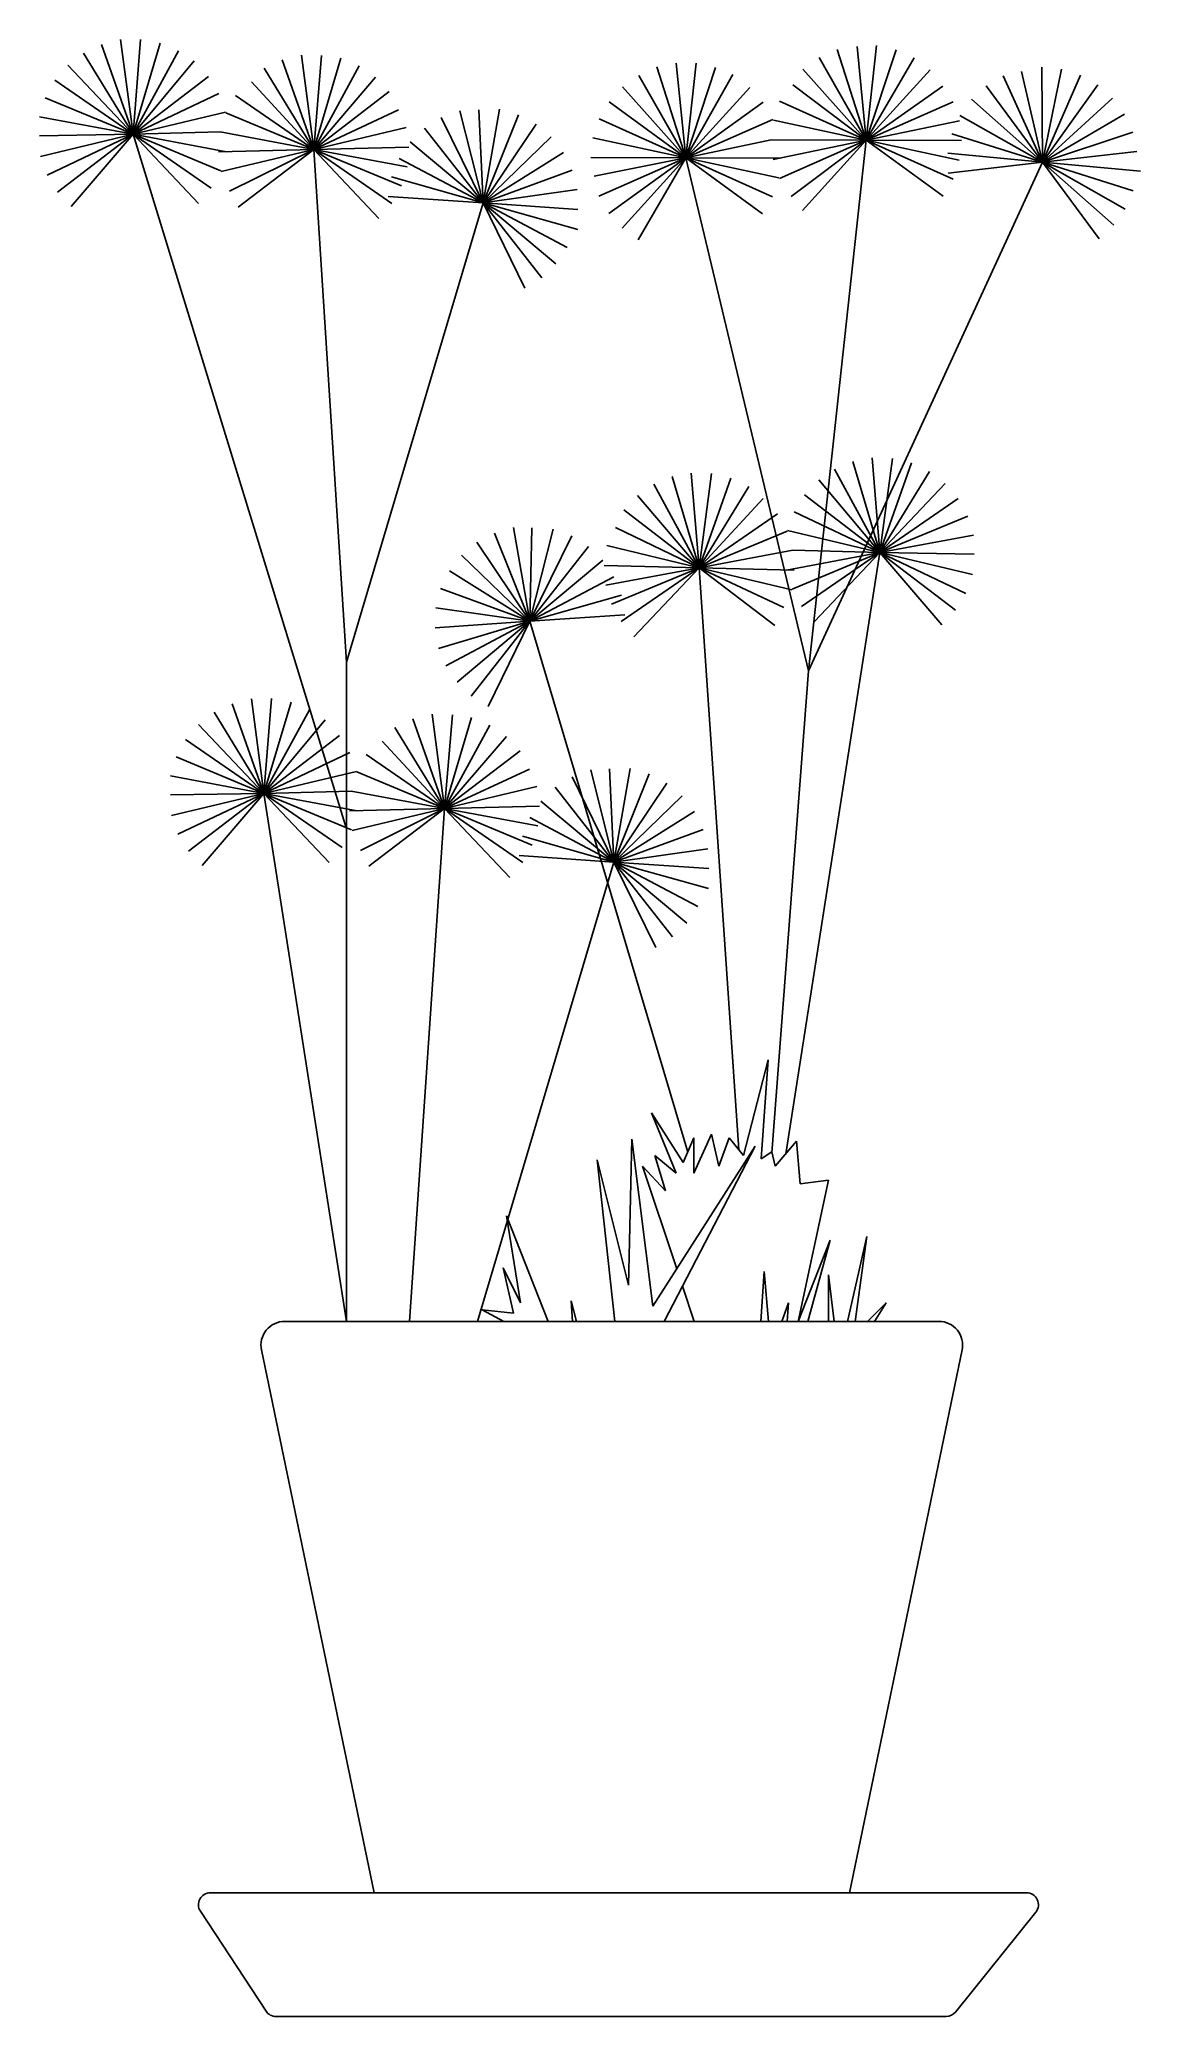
# Model space of a CAD drawing. Header units: millimetres. Extents: x -240 to 223, y 0 to 832.
import ezdxf

# ---------------------------------------------------------------- set-up
doc = ezdxf.new("R2010")
doc.units = ezdxf.units.MM
doc.layers.add('ceco.net 294', color=7, linetype='Continuous')

msp = doc.modelspace()

# ---------------------------------------------------------------- linework, layer by layer
at = {"layer": 'ceco.net 294', "color": 93}
for p, q in [((-201.11, 792.3), (-197.91, 832.19)), ((-201.11, 792.3), (-221.97, 826.45)), ((-201.11, 792.3), (-214.41, 830.04)), ((-201.11, 792.3), (-206.33, 832.14)), ((-201.11, 792.3), (-189.69, 830.65)), ((-201.11, 792.3), (-181.96, 827.44)), ((-125.07, 785.94), (-130.23, 825.62)), ((-125.07, 785.94), (-121.77, 825.45)), ((-125.07, 785.94), (-113.64, 824.29)), ((107.59, 789.84), (87.71, 824.57)), ((107.59, 789.84), (95.36, 827.94)), ((107.59, 789.84), (103.71, 829.29)), ((107.59, 789.84), (111.92, 829.62)), ((107.59, 789.84), (120.09, 827.85)), ((107.59, 789.84), (127.72, 824.42)), ((-201.11, 792.3), (-228.62, 821.37)), ((-201.11, 792.3), (-175.34, 823.29)), ((-201.11, 792.3), (-169.33, 816.61)), ((-125.07, 785.94), (-145.92, 820.09)), ((-125.07, 785.94), (-138.36, 823.68)), ((-125.07, 785.94), (-105.91, 821.08)), ((-125.07, 785.94), (-99.03, 816.33)), ((31.64, 782.39), (11.76, 817.12)), ((31.64, 782.39), (19.33, 820.64)), ((31.64, 782.39), (27.6, 822.21)), ((31.64, 782.39), (35.97, 822.18)), ((31.64, 782.39), (44.15, 820.41)), ((31.64, 782.39), (51.41, 817.52)), ((107.59, 789.84), (80.92, 819.68)), ((107.59, 789.84), (134.47, 819.48)), ((181.77, 780.51), (165.19, 816.94)), ((181.77, 780.51), (172.94, 818.79)), ((181.77, 780.51), (181.44, 820.53)), ((181.77, 780.51), (189.77, 819.73)), ((181.77, 780.51), (197.75, 817.21)), ((-201.11, 792.3), (-238.06, 807.67)), ((-201.11, 792.3), (-234.06, 815.02)), ((-201.11, 792.3), (-164.97, 809.47)), ((-125.07, 785.94), (-158.01, 808.66)), ((-125.07, 785.94), (-151.25, 814.34)), ((-125.07, 785.94), (-93.28, 810.25)), ((31.64, 782.39), (4.97, 812.23)), ((31.64, 782.39), (58.53, 812.03)), ((107.59, 789.84), (76.71, 813.06)), ((107.59, 789.84), (139.74, 812.62)), ((181.77, 780.51), (157.98, 812.69)), ((181.77, 780.51), (205.03, 813.08)), ((181.77, 780.51), (211.29, 807.54)), ((-201.11, 792.3), (-240.45, 799.65)), ((-201.11, 792.3), (-162.18, 801.58)), ((-125.07, 785.94), (-162.02, 801.31)), ((-125.07, 785.94), (-89.34, 802.56)), ((-53.77, 763.4), (-71.38, 799.34)), ((-53.77, 763.4), (-63.52, 802.21)), ((-53.77, 763.4), (-55.57, 802.64)), ((-53.77, 763.4), (-46.89, 802.82)), ((-53.77, 763.4), (-38.85, 800.53)), ((31.64, 782.39), (-0.65, 806.03)), ((31.64, 782.39), (64.1, 805.79)), ((107.59, 789.84), (71.09, 806.25)), ((107.59, 789.84), (144.21, 805.98)), ((181.77, 780.51), (146.95, 800.23)), ((181.77, 780.51), (151.81, 807.04)), ((181.77, 780.51), (216.26, 800.81)), ((-201.11, 792.3), (-240.48, 791.69)), ((-201.11, 792.3), (-240.04, 783.02)), ((-201.11, 792.3), (-237.26, 775.13)), ((-201.11, 792.3), (-232.9, 767.99)), ((-201.11, 792.3), (-227.15, 761.91)), ((-201.11, 792.3), (-164.4, 793.29)), ((-111.25, 499.92), (-201.11, 792.3)), ((-201.11, 792.3), (-173.61, 763.22)), ((-201.11, 792.3), (-168.17, 769.58)), ((-201.11, 792.3), (-164.16, 776.92)), ((-201.11, 792.3), (-161.78, 784.94)), ((-125.07, 785.94), (-164.4, 793.29)), ((-125.07, 785.94), (-86.14, 795.22)), ((-53.77, 763.4), (-78.47, 794.89)), ((-53.77, 763.4), (-31.45, 796.62)), ((-53.77, 763.4), (-25.03, 791.25)), ((31.64, 782.39), (-7.48, 790.86)), ((31.64, 782.39), (-4.86, 798.8)), ((31.64, 782.39), (68.26, 798.53)), ((107.59, 789.84), (68.47, 798.3)), ((107.59, 789.84), (146.76, 798.01)), ((181.77, 780.51), (143.61, 792.56)), ((181.77, 780.51), (219.73, 793.2)), ((-125.07, 785.94), (-165.07, 784.95)), ((-125.07, 785.94), (-164, 776.66)), ((-125.07, 785.94), (-160.48, 768.3)), ((-125.07, 785.94), (-156.86, 761.63)), ((-125.07, 785.94), (-85.06, 786.92)), ((-125.07, 785.94), (-85.73, 778.58)), ((-125.07, 785.94), (-88.12, 770.56)), ((-125.07, 785.94), (-92.12, 763.22)), ((-125.07, 785.94), (-97.57, 756.86)), ((-111.25, 570.05), (-125.07, 785.94)), ((-53.77, 763.4), (-84.47, 789.07)), ((-53.77, 763.4), (-19.87, 784.66)), ((31.64, 782.39), (-8.38, 782.54)), ((31.64, 782.39), (-6.97, 774.7)), ((31.64, 782.39), (-4.98, 766.25)), ((31.64, 782.39), (-0.83, 758.99)), ((31.64, 782.39), (4.75, 752.75)), ((31.64, 782.39), (11.5, 747.81)), ((31.64, 782.39), (67.57, 789.99)), ((83.23, 566.42), (31.64, 782.39)), ((31.64, 782.39), (63.93, 758.75)), ((31.64, 782.39), (68.14, 765.98)), ((31.64, 782.39), (70.75, 773.93)), ((31.64, 782.39), (71.66, 782.24)), ((107.59, 789.84), (67.57, 789.99)), ((107.59, 789.84), (68.41, 781.66)), ((107.59, 789.84), (70.97, 773.69)), ((107.59, 789.84), (75.93, 766.11)), ((107.59, 789.84), (80.7, 760.2)), ((83.23, 566.42), (107.59, 789.84)), ((107.59, 789.84), (147.61, 789.69)), ((107.59, 789.84), (146.7, 781.37)), ((107.59, 789.84), (144.09, 773.42)), ((107.59, 789.84), (139.88, 766.19)), ((181.77, 780.51), (141.94, 784.36)), ((181.77, 780.51), (221.54, 785.03)), ((-53.77, 763.4), (-92.26, 774.36)), ((-53.77, 763.4), (-89.14, 782.13)), ((-53.77, 763.4), (-16.19, 777.15)), ((83.23, 566.42), (181.77, 780.51)), ((181.77, 780.51), (142.01, 776)), ((181.77, 780.51), (223, 776.73)), ((181.77, 780.51), (219.94, 768.46)), ((181.77, 780.51), (216.6, 760.79)), ((181.77, 780.51), (211.74, 753.98)), ((181.77, 780.51), (205.57, 748.33)), ((-53.77, 763.4), (-93.7, 766.12)), ((-53.77, 763.4), (-14.15, 769.04)), ((-111.25, 570.05), (-53.77, 763.4)), ((-53.77, 763.4), (-13.9, 752.25)), ((-53.77, 763.4), (-13.85, 760.68)), ((-53.77, 763.4), (-18.41, 744.67)), ((-53.77, 763.4), (-23.07, 737.73)), ((-53.77, 763.4), (-29.08, 731.91)), ((-53.77, 763.4), (-36.17, 727.46)), ((37.26, 609.87), (33.81, 649.69)), ((37.26, 609.87), (42.42, 649.55)), ((113.31, 616.23), (94.16, 651.37)), ((113.31, 616.23), (101.88, 654.58)), ((113.31, 616.23), (110.11, 656.12)), ((113.31, 616.23), (118.65, 655.83)), ((113.31, 616.23), (126.61, 653.97)), ((113.31, 616.23), (134.16, 650.38)), ((37.26, 609.87), (18.11, 645.01)), ((37.26, 609.87), (25.83, 648.22)), ((37.26, 609.87), (50.56, 647.61)), ((37.26, 609.87), (58.12, 644.02)), ((113.31, 616.23), (87.61, 646.78)), ((113.31, 616.23), (140.81, 645.3)), ((37.26, 609.87), (5.47, 634.18)), ((37.26, 609.87), (11.22, 640.26)), ((37.26, 609.87), (64.13, 638.93)), ((37.26, 609.87), (70.21, 632.59)), ((113.31, 616.23), (77.16, 633.4)), ((113.31, 616.23), (81.52, 640.54)), ((113.31, 616.23), (146.25, 638.95)), ((-34.03, 587.33), (-48.96, 624.46)), ((-34.03, 587.33), (-40.91, 626.75)), ((-34.03, 587.33), (-33.24, 626.6)), ((-34.03, 587.33), (-24.28, 626.14)), ((37.26, 609.87), (2.06, 626.75)), ((37.26, 609.87), (74.21, 625.24)), ((113.31, 616.23), (74.38, 625.51)), ((113.31, 616.23), (150.26, 631.6)), ((-34.03, 587.33), (-56.35, 620.54)), ((-34.03, 587.33), (-16.43, 623.27)), ((-34.03, 587.33), (-9.34, 618.82)), ((37.26, 609.87), (-1.67, 619.15)), ((37.26, 609.87), (76.6, 617.22)), ((73.69, 363.14), (113.31, 616.23)), ((113.31, 616.23), (73.97, 608.87)), ((113.31, 616.23), (76.36, 600.85)), ((113.31, 616.23), (76.6, 617.22)), ((113.31, 616.23), (80.36, 593.51)), ((113.31, 616.23), (85.81, 587.15)), ((113.31, 616.23), (152.65, 623.58)), ((113.31, 616.23), (152.93, 615.54)), ((113.31, 616.23), (139.35, 585.84)), ((113.31, 616.23), (145.1, 591.92)), ((113.31, 616.23), (149.46, 599.06)), ((113.31, 616.23), (152.24, 606.95)), ((-34.03, 587.33), (-67.93, 608.59)), ((-34.03, 587.33), (-62.77, 615.18)), ((-34.03, 587.33), (-3.33, 613)), ((37.26, 609.87), (-2.75, 610.85)), ((37.26, 609.87), (-2.08, 602.51)), ((37.26, 609.87), (0.31, 594.49)), ((37.26, 609.87), (4.32, 587.15)), ((37.26, 609.87), (9.76, 580.79)), ((37.26, 609.87), (72.92, 593.05)), ((53.96, 364.82), (37.26, 609.87)), ((37.26, 609.87), (77.27, 608.88)), ((37.26, 609.87), (76.19, 600.59)), ((37.26, 609.87), (69.05, 585.56)), ((-34.03, 587.33), (-71.61, 601.08)), ((-34.03, 587.33), (1.34, 606.06)), ((-34.03, 587.33), (-73.65, 592.97)), ((-34.03, 587.33), (4.46, 598.29)), ((-34.03, 587.33), (-73.96, 584.61)), ((-34.03, 587.33), (-72.51, 575.86)), ((-34.03, 587.33), (-69.4, 568.6)), ((-34.03, 587.33), (-64.73, 561.66)), ((-34.03, 587.33), (-58.72, 555.84)), ((-34.03, 587.33), (-51.64, 551.39)), ((-34.03, 587.33), (5.9, 590.05)), ((32.4, 363.84), (-34.03, 587.33)), ((-111.25, 570.05), (-111.25, 292.6)), ((83.23, 566.42), (67.87, 363.52)), ((-146.04, 514.84), (-159.34, 552.59)), ((-146.04, 514.84), (-151.25, 554.68)), ((-146.04, 514.84), (-142.84, 554.73)), ((-146.04, 514.84), (-134.61, 553.2)), ((-146.04, 514.84), (-126.89, 549.98)), ((-146.04, 514.84), (-173.54, 543.92)), ((-146.04, 514.84), (-166.9, 549)), ((-146.04, 514.84), (-120.27, 545.84)), ((-69.99, 508.48), (-90.85, 542.64)), ((-69.99, 508.48), (-83.29, 546.23)), ((-69.99, 508.48), (-75.15, 548.17)), ((-69.99, 508.48), (-66.69, 547.99)), ((-69.99, 508.48), (-58.57, 546.84)), ((-69.99, 508.48), (-50.84, 543.62)), ((-146.04, 514.84), (-178.99, 537.56)), ((-146.04, 514.84), (-114.25, 539.16)), ((-69.99, 508.48), (-96.18, 536.89)), ((-69.99, 508.48), (-43.95, 538.87)), ((-69.99, 508.48), (-38.2, 532.8)), ((-146.04, 514.84), (-182.99, 530.22)), ((-146.04, 514.84), (-109.89, 532.01)), ((-69.99, 508.48), (-102.94, 531.2)), ((-69.99, 508.48), (-34.26, 525.1)), ((1.3, 485.95), (-8.45, 524.76)), ((1.3, 485.95), (-0.5, 525.19)), ((1.3, 485.95), (8.18, 525.37)), ((-146.04, 514.84), (-185.38, 522.2)), ((-146.04, 514.84), (-107.11, 524.12)), ((-69.99, 508.48), (-106.94, 523.86)), ((-69.99, 508.48), (-31.06, 517.76)), ((1.3, 485.95), (-23.39, 517.44)), ((1.3, 485.95), (-16.31, 521.88)), ((1.3, 485.95), (16.23, 523.08)), ((1.3, 485.95), (23.62, 519.16)), ((-146.04, 514.84), (-185.41, 514.24)), ((-146.04, 514.84), (-184.97, 505.56)), ((-146.04, 514.84), (-182.19, 497.67)), ((-146.04, 514.84), (-177.83, 490.53)), ((-146.04, 514.84), (-172.08, 484.45)), ((-146.04, 514.84), (-109.33, 515.84)), ((-111.25, 292.6), (-146.04, 514.84)), ((-146.04, 514.84), (-118.54, 485.77)), ((-146.04, 514.84), (-113.1, 492.12)), ((-146.04, 514.84), (-109.09, 499.47)), ((-146.04, 514.84), (-106.7, 507.49)), ((-69.99, 508.48), (-110, 507.5)), ((-69.99, 508.48), (-109.33, 515.84)), ((-69.99, 508.48), (-108.92, 499.2)), ((-69.99, 508.48), (-105.4, 490.85)), ((-69.99, 508.48), (-101.78, 484.17)), ((-84.7, 292.6), (-69.99, 508.48)), ((-69.99, 508.48), (-29.99, 509.47)), ((-69.99, 508.48), (-30.66, 501.13)), ((-69.99, 508.48), (-33.04, 493.11)), ((-69.99, 508.48), (-37.05, 485.76)), ((-69.99, 508.48), (-42.49, 479.41)), ((1.3, 485.95), (-29.4, 511.62)), ((1.3, 485.95), (30.04, 513.79)), ((1.3, 485.95), (-34.07, 504.67)), ((1.3, 485.95), (35.2, 507.21)), ((1.3, 485.95), (38.88, 499.7)), ((1.3, 485.95), (-37.19, 496.91)), ((1.3, 485.95), (40.92, 491.58)), ((-56.17, 292.6), (1.3, 485.95)), ((1.3, 485.95), (-38.63, 488.67)), ((1.3, 485.95), (41.17, 474.8)), ((1.3, 485.95), (41.23, 483.22)), ((1.3, 485.95), (36.67, 467.22)), ((1.3, 485.95), (32, 460.27)), ((1.3, 485.95), (25.99, 454.45)), ((1.3, 485.95), (18.91, 450.01)), ((55.85, 362.45), (66.28, 402.7)), ((66.28, 402.7), (63.3, 360.96)), ((17.12, 380.34), (30.53, 359.46)), ((27.55, 354.99), (17.12, 380.34)), ((8.91, 369.34), (7.45, 307.77)), ((17.7, 298.97), (8.91, 369.34)), ((60.8, 366.41), (17.7, 298.97)), ((22.54, 292.6), (60.8, 366.41)), ((30.53, 359.46), (35, 369.9)), ((35, 354.99), (42.45, 371.39)), ((35, 369.9), (35, 354.99)), ((42.45, 371.39), (45.43, 357.97)), ((45.43, 357.97), (49.89, 369.9)), ((49.89, 369.9), (55.85, 362.45)), ((69.26, 357.97), (78.2, 368.41)), ((78.2, 368.41), (79.69, 350.52)), ((-5.74, 360.55), (1.66, 292.6)), ((7.45, 307.77), (-5.74, 360.55)), ((13.38, 357.97), (23.08, 347.54)), ((27.79, 314.76), (13.38, 357.97)), ((18.61, 362.45), (27.55, 354.99)), ((23.08, 347.54), (18.61, 362.45)), ((63.3, 360.96), (67.77, 363.94)), ((67.77, 363.94), (69.26, 357.97)), ((91.6, 352.01), (78.95, 292.6)), ((79.69, 350.52), (91.6, 352.01)), ((-43.84, 337.09), (-37.98, 300.44)), ((-26.32, 292.6), (-43.84, 337.09)), ((92.43, 326.83), (78.95, 292.6)), ((83.02, 292.6), (92.43, 326.83)), ((107.78, 328.29), (99.63, 292.6)), ((102.83, 292.6), (107.78, 328.29)), ((-45.3, 315.1), (-40.91, 296.04)), ((-37.98, 300.44), (-45.3, 315.1)), ((64.59, 313.63), (63.23, 292.6)), ((66.42, 292.6), (64.59, 313.63)), ((91.66, 312.17), (91.66, 292.6)), ((94.11, 292.6), (91.66, 312.17)), ((-16.69, 301.31), (-16.07, 292.6)), ((-14.43, 292.6), (-16.69, 301.31)), ((35.18, 292.6), (30.23, 307.44)), ((74.84, 300.44), (72.05, 292.6)), ((74.32, 292.6), (74.84, 300.44)), ((115.91, 300.44), (108.08, 292.6)), ((111.06, 292.6), (115.91, 300.44)), ((-54.09, 297.51), (-44.99, 292.6)), ((-40.91, 296.04), (-54.09, 297.51))]:
    msp.add_line(p, q, dxfattribs=at)
at = {"layer": 'ceco.net 294', "color": 15, "ltscale": 0.05}
for points in [[(138.15, 292.6), (-137.27, 292.6, 0.4756), (-147.06, 280.56), (-99.56, 52.07), (100.44, 52.07), (147.94, 280.56, 0.4756)], [(-140.95, 0), (141.25, 0, 0.227246), (145.14, 1.87), (178.96, 43.94, 0.629666), (175.06, 52.07), (-168.59, 52.07, 0.59677), (-172.77, 44.32), (-145.12, 2.25, 0.252528)]]:
    msp.add_lwpolyline(points, format="xyb", close=True, dxfattribs=at)

doc.saveas('drawing.dxf')
